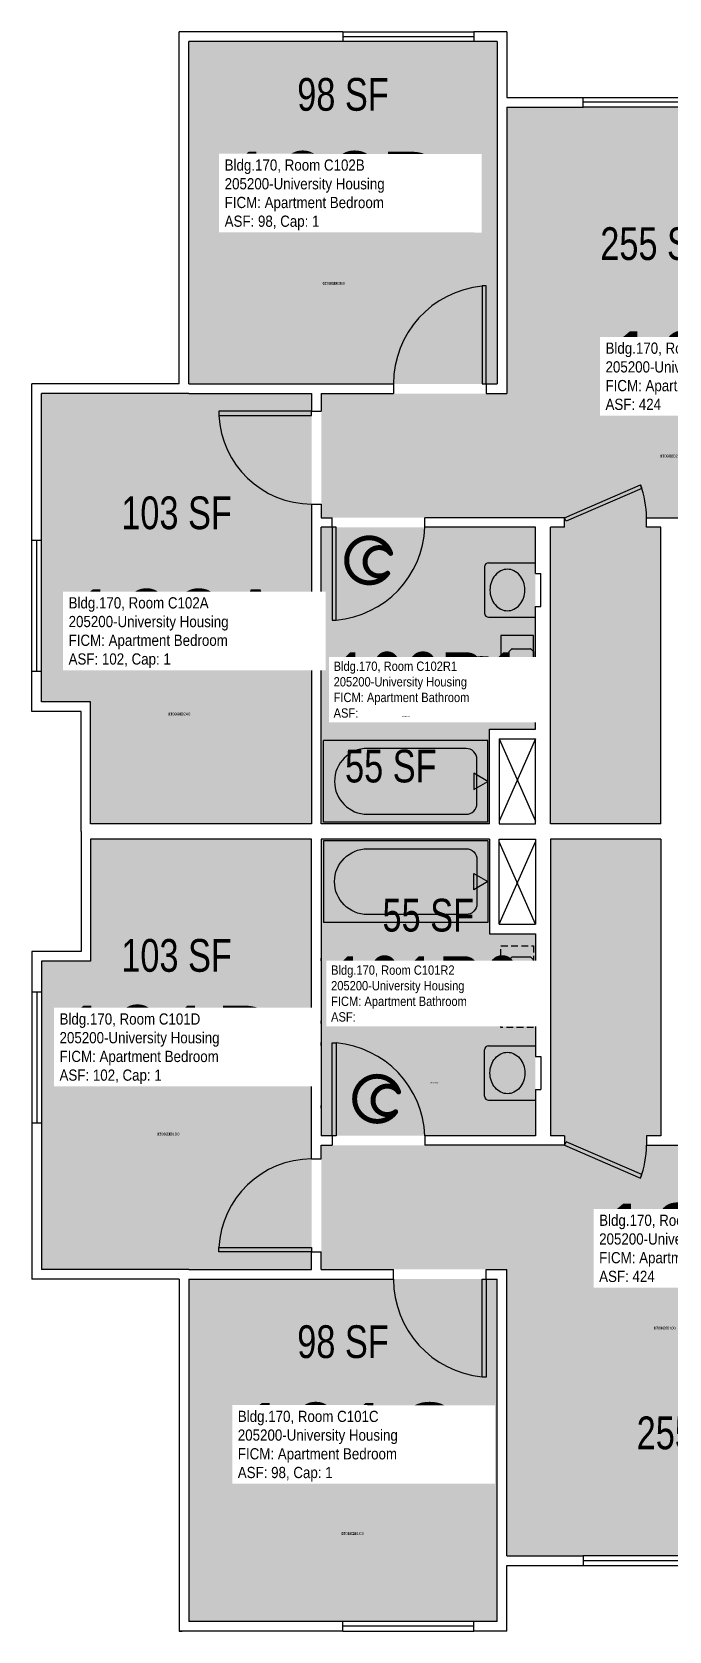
# Model space of a CAD drawing. Header units: inches. Extents: x -54 to 995, y -58 to 644.
# Drawn here: x -54 to 180, y 0 to 586 of the extents above; entities that cross this region are included whole.
import ezdxf
from ezdxf.enums import TextEntityAlignment as Align

# ---------------------------------------------------------------- set-up
doc = ezdxf.new("R2010")
doc.units = ezdxf.units.IN
doc.header["$LTSCALE"] = 10
doc.header["$MEASUREMENT"] = 0
doc.linetypes.add('DASHED2', pattern=[0.375, 0.25, -0.125])
doc.layers.get('0').update_dxf_attribs({"linetype": 'CONTINUOUS'})
for name, color, linetype in [('A-DOOR', 2, 'CONTINUOUS'), ('A-FLOR', 3, 'CONTINUOUS'), ('A-GLAZ', 1, 'CONTINUOUS'), ('A-IDEN-ICON', 4, 'CONTINUOUS'), ('A-IDEN-RNUM', 7, 'CONTINUOUS'), ('A-IDEN-SNUM', 4, 'CONTINUOUS'), ('A-IDEN-VNUM', 4, 'CONTINUOUS'), ('A-WALL', 5, 'CONTINUOUS'), ('AREA-TEXT', 3, 'CONTINUOUS'), ('P-SANR-FIXT', 2, 'CONTINUOUS'), ('Rooms-Category-Color', 7, 'CONTINUOUS'), ('Rooms-College-Color', 7, 'CONTINUOUS'), ('Rooms-Department-Color', 7, 'CONTINUOUS'), ('Rooms-Division-Color', 7, 'CONTINUOUS'), ('Rooms-Information', 7, 'CONTINUOUS')]:
    doc.layers.add(name, color=color, linetype=linetype)
doc.styles.add('CP_AREA', font='arial.ttf', dxfattribs={"height": 15})
doc.styles.add('CP_ROOMSNUMBER', font='arial.ttf', dxfattribs={"height": 1})
doc.styles.add('CP_ROOMVNUMBER', font='arial.ttf', dxfattribs={"width": 0.85, "height": 0.075})

# ---------------------------------------------------------------- blocks, each defined once
blk = doc.blocks.new('CPBATH')
at = {"color": 0, "linetype": 'ByBlock', "const_width": 0.0127}
for points in [[(0.0571, 0.0168, 0.861492), (-0.0551, 0, 1)], [(-0.0551, 0, 0.726902), (0.0487, -0.0337, 1)], [(0.0571, 0.0168, 0.729002), (-0.0084, -0.0042, 1)], [(-0.0084, -0.0042, 0.609468), (0.0487, -0.0337, 1)]]:
    blk.add_lwpolyline(points, format="xyb", dxfattribs=at)
at = {"color": 0, "linetype": 'ByBlock', "const_width": 0.00637}
for points in [[(0.0544, 0.0152, 1), (0.0599, 0.0184, 1)], [(0.0459, -0.0353, 1), (0.0515, -0.0321, 1)]]:
    blk.add_lwpolyline(points, format="xyb", close=True, dxfattribs=at)

msp = doc.modelspace()

# ---------------------------------------------------------------- hatches: boundary and pattern name
at = {"layer": 'Rooms-Category-Color', "true_color": 0x728ef3}
for points in [[(116.5, 457), (3.5, 457), (3.5, 582.5), (116.5, 582.5)], [(360.5, 408), (364.5, 408), (364.5, 412), (364.5, 453.5), (248, 453.5), (248, 558.5), (120, 558.5), (120, 453.5), (52, 453.5), (52, 408), (56, 408), (90, 408), (141.25, 408), (141.25, 404.5), (136, 404.5), (136, 295.75), (176.5, 295.75), (176.5, 404.5), (171.25, 404.5), (171.25, 408), (213.49, 408), (213.49, 404.5), (266.5, 404.5), (266.5, 329.55), (323, 329.5), (323, 408)], [(-32.5, 295.75), (48.5, 295.75), (48.5, 453.5), (-50.5, 453.5), (-50.5, 340.5), (-32.5, 340.5)], [(90, 404.5), (52, 404.5), (52, 295.75), (113.75, 295.75), (113.75, 330.5), (130.5, 330.5), (130.5, 404.5)], [(48.5, 132.5), (-50.5, 132.5), (-50.5, 245.5), (-32.5, 245.5), (-32.5, 290.25), (48.5, 290.25)], [(90, 181.5), (52, 181.5), (52, 290.25), (113.75, 290.25), (113.75, 255.5), (130.5, 255.5), (130.5, 181.5)], [(360.5, 178), (364.5, 178), (364.5, 174), (364.5, 132.5), (248, 132.5), (248, 27.5), (120, 27.5), (120, 132.5), (52, 132.5), (52, 178), (56, 178), (90, 178), (141.25, 178), (141.25, 181.5), (136, 181.5), (136, 290.25), (176.5, 290.25), (176.5, 181.5), (171.25, 181.5), (171.25, 178), (213.49, 178), (213.49, 181.5), (266.5, 181.5), (266.5, 256.45), (323, 256.5), (323, 178)], [(3.5, 3.5), (116.5, 3.5), (116.5, 129), (3.5, 129)]]:
    msp.add_hatch(color=171, dxfattribs=at).paths.add_polyline_path(points)
at = {"layer": 'Rooms-College-Color', "true_color": 0xadadad}
for points in [[(116.5, 457), (3.5, 457), (3.5, 582.5), (116.5, 582.5)], [(360.5, 408), (364.5, 408), (364.5, 412), (364.5, 453.5), (248, 453.5), (248, 558.5), (120, 558.5), (120, 453.5), (52, 453.5), (52, 408), (56, 408), (90, 408), (141.25, 408), (141.25, 404.5), (136, 404.5), (136, 295.75), (176.5, 295.75), (176.5, 404.5), (171.25, 404.5), (171.25, 408), (213.49, 408), (213.49, 404.5), (266.5, 404.5), (266.5, 329.55), (323, 329.5), (323, 408)], [(-32.5, 295.75), (48.5, 295.75), (48.5, 453.5), (-50.5, 453.5), (-50.5, 340.5), (-32.5, 340.5)], [(90, 404.5), (52, 404.5), (52, 295.75), (113.75, 295.75), (113.75, 330.5), (130.5, 330.5), (130.5, 404.5)], [(48.5, 132.5), (-50.5, 132.5), (-50.5, 245.5), (-32.5, 245.5), (-32.5, 290.25), (48.5, 290.25)], [(90, 181.5), (52, 181.5), (52, 290.25), (113.75, 290.25), (113.75, 255.5), (130.5, 255.5), (130.5, 181.5)], [(360.5, 178), (364.5, 178), (364.5, 174), (364.5, 132.5), (248, 132.5), (248, 27.5), (120, 27.5), (120, 132.5), (52, 132.5), (52, 178), (56, 178), (90, 178), (141.25, 178), (141.25, 181.5), (136, 181.5), (136, 290.25), (176.5, 290.25), (176.5, 181.5), (171.25, 181.5), (171.25, 178), (213.49, 178), (213.49, 181.5), (266.5, 181.5), (266.5, 256.45), (323, 256.5), (323, 178)], [(3.5, 3.5), (116.5, 3.5), (116.5, 129), (3.5, 129)]]:
    msp.add_hatch(color=253, dxfattribs=at).paths.add_polyline_path(points)
at = {"layer": 'Rooms-Department-Color', "true_color": 0x604aed}
for points in [[(116.5, 457), (3.5, 457), (3.5, 582.5), (116.5, 582.5)], [(360.5, 408), (364.5, 408), (364.5, 412), (364.5, 453.5), (248, 453.5), (248, 558.5), (120, 558.5), (120, 453.5), (52, 453.5), (52, 408), (56, 408), (90, 408), (141.25, 408), (141.25, 404.5), (136, 404.5), (136, 295.75), (176.5, 295.75), (176.5, 404.5), (171.25, 404.5), (171.25, 408), (213.49, 408), (213.49, 404.5), (266.5, 404.5), (266.5, 329.55), (323, 329.5), (323, 408)], [(-32.5, 295.75), (48.5, 295.75), (48.5, 453.5), (-50.5, 453.5), (-50.5, 340.5), (-32.5, 340.5)], [(90, 404.5), (52, 404.5), (52, 295.75), (113.75, 295.75), (113.75, 330.5), (130.5, 330.5), (130.5, 404.5)], [(48.5, 132.5), (-50.5, 132.5), (-50.5, 245.5), (-32.5, 245.5), (-32.5, 290.25), (48.5, 290.25)], [(90, 181.5), (52, 181.5), (52, 290.25), (113.75, 290.25), (113.75, 255.5), (130.5, 255.5), (130.5, 181.5)], [(360.5, 178), (364.5, 178), (364.5, 174), (364.5, 132.5), (248, 132.5), (248, 27.5), (120, 27.5), (120, 132.5), (52, 132.5), (52, 178), (56, 178), (90, 178), (141.25, 178), (141.25, 181.5), (136, 181.5), (136, 290.25), (176.5, 290.25), (176.5, 181.5), (171.25, 181.5), (171.25, 178), (213.49, 178), (213.49, 181.5), (266.5, 181.5), (266.5, 256.45), (323, 256.5), (323, 178)], [(3.5, 3.5), (116.5, 3.5), (116.5, 129), (3.5, 129)]]:
    msp.add_hatch(color=173, dxfattribs=at).paths.add_polyline_path(points)
at = {"layer": 'Rooms-Division-Color', "true_color": 0x604aed}
for points in [[(116.5, 457), (3.5, 457), (3.5, 582.5), (116.5, 582.5)], [(360.5, 408), (364.5, 408), (364.5, 412), (364.5, 453.5), (248, 453.5), (248, 558.5), (120, 558.5), (120, 453.5), (52, 453.5), (52, 408), (56, 408), (90, 408), (141.25, 408), (141.25, 404.5), (136, 404.5), (136, 295.75), (176.5, 295.75), (176.5, 404.5), (171.25, 404.5), (171.25, 408), (213.49, 408), (213.49, 404.5), (266.5, 404.5), (266.5, 329.55), (323, 329.5), (323, 408)], [(-32.5, 295.75), (48.5, 295.75), (48.5, 453.5), (-50.5, 453.5), (-50.5, 340.5), (-32.5, 340.5)], [(90, 404.5), (52, 404.5), (52, 295.75), (113.75, 295.75), (113.75, 330.5), (130.5, 330.5), (130.5, 404.5)], [(48.5, 132.5), (-50.5, 132.5), (-50.5, 245.5), (-32.5, 245.5), (-32.5, 290.25), (48.5, 290.25)], [(90, 181.5), (52, 181.5), (52, 290.25), (113.75, 290.25), (113.75, 255.5), (130.5, 255.5), (130.5, 181.5)], [(360.5, 178), (364.5, 178), (364.5, 174), (364.5, 132.5), (248, 132.5), (248, 27.5), (120, 27.5), (120, 132.5), (52, 132.5), (52, 178), (56, 178), (90, 178), (141.25, 178), (141.25, 181.5), (136, 181.5), (136, 290.25), (176.5, 290.25), (176.5, 181.5), (171.25, 181.5), (171.25, 178), (213.49, 178), (213.49, 181.5), (266.5, 181.5), (266.5, 256.45), (323, 256.5), (323, 178)], [(3.5, 3.5), (116.5, 3.5), (116.5, 129), (3.5, 129)]]:
    msp.add_hatch(color=173, dxfattribs=at).paths.add_polyline_path(points)

# ---------------------------------------------------------------- linework, layer by layer
at = {"layer": 'A-DOOR'}
for points in [[(111, 457), (112.5, 457), (112.5, 493), (111, 493)], [(48.5, 445.5), (48.5, 447), (14.5, 447), (14.5, 445.5)], [(141.75, 406.68), (141.25, 408), (169.04, 420.06), (169.54, 418.73)], [(57.5, 404.5), (56, 404.5), (56, 370.5), (57.5, 370.5)], [(57.5, 181.5), (56, 181.5), (56, 215.5), (57.5, 215.5)], [(141.75, 179.32), (141.25, 178), (169.04, 165.94), (169.54, 167.27)], [(48.5, 140.5), (48.5, 139), (14.5, 139), (14.5, 140.5)], [(111, 129), (112.5, 129), (112.5, 93), (111, 93)]]:
    msp.add_lwpolyline(points, close=True, dxfattribs=at)
for centre, radius, start, end in [((114.5, 457), 36, 95.57924, 180), ((48.61, 447.15), 34.15, 182.77219, 269.81214), ((137.25, 408), 34, 360, 20.76838), ((54.49, 405.91), 35.54, 274.86019, 357.72415), ((54.49, 180.09), 35.54, 2.27585, 85.13981), ((137.25, 178), 34, 339.23162, 360), ((48.61, 138.85), 34.15, 90.18786, 177.22781), ((114.5, 129), 36, 180, 264.42076)]:
    msp.add_arc(centre, radius, start, end, dxfattribs=at)
at = {"layer": 'A-FLOR'}
for p, q in [((130.5, 327), (117.25, 296.75)), ((117.25, 327), (130.5, 296.75)), ((130.5, 259), (117.25, 289.25)), ((117.25, 259), (130.5, 289.25))]:
    msp.add_line(p, q, dxfattribs=at)
at = {"layer": 'A-GLAZ'}
for p, q in [((60, 586), (108, 586)), ((108, 584.25), (60, 584.25)), ((108, 582.5), (60, 582.5)), ((148, 562), (220, 562)), ((220, 560.25), (148, 560.25)), ((220, 558.5), (148, 558.5)), ((-54, 351.75), (-54, 399.75)), ((-52.25, 351.75), (-52.25, 399.75)), ((-50.5, 351.75), (-50.5, 399.75)), ((-54, 234.25), (-54, 186.25)), ((-52.25, 234.25), (-52.25, 186.25)), ((-50.5, 234.25), (-50.5, 186.25)), ((220, 27.5), (148, 27.5)), ((220, 25.75), (148, 25.75)), ((148, 24), (220, 24)), ((108, 3.5), (60, 3.5)), ((108, 1.75), (60, 1.75)), ((60, 0), (108, 0))]:
    msp.add_line(p, q, dxfattribs=at)
at = {"layer": 'A-WALL'}
for p, q in [((60, 586), (0, 586)), ((0, 457), (0, 586)), ((60, 582.5), (3.5, 582.5)), ((3.5, 457), (3.5, 582.5)), ((60, 586), (60, 582.5)), ((108, 586), (108, 582.5)), ((120, 586), (108, 586)), ((116.5, 582.5), (108, 582.5)), ((116.5, 582.5), (116.5, 559.5)), ((120, 586), (120, 562)), ((116.5, 559.5), (116.5, 457)), ((120, 562), (148, 562)), ((120, 558.5), (148, 558.5)), ((120, 558.5), (120, 453.5)), ((148, 558.5), (148, 562)), ((0, 457), (-54, 457)), ((-54, 399.75), (-54, 457)), ((3.5, 453.5), (-50.5, 453.5)), ((-50.5, 399.75), (-50.5, 453.5)), ((3.5, 457), (78.5, 457)), ((3.5, 453.5), (48.5, 453.5)), ((48.5, 453.5), (48.5, 447)), ((52, 453.5), (52, 447)), ((52, 453.5), (78.5, 453.5)), ((78.5, 457), (78.5, 453.5)), ((112.5, 457), (112.5, 453.5)), ((112.5, 457), (116.5, 457)), ((112.5, 453.5), (120, 453.5)), ((48.5, 447), (52, 447)), ((48.5, 413), (52, 413)), ((48.5, 413), (48.5, 295.75)), ((52, 408), (56, 408)), ((56, 404.5), (52, 404.5)), ((52, 295.75), (52, 404.5)), ((56, 404.5), (56, 408)), ((56, 404.5), (56, 408)), ((90, 404.5), (90, 408)), ((141.25, 408), (90, 408)), ((130.5, 404.5), (90, 404.5)), ((130.5, 387.5), (130.5, 404.5)), ((136, 295.75), (136, 404.5)), ((141.25, 404.5), (141.25, 408)), ((171.25, 404.5), (171.25, 408)), ((171.25, 408), (213.49, 408)), ((176.5, 295.75), (176.5, 404.5)), ((-54, 399.75), (-50.5, 399.75)), ((130.5, 387.5), (132.5, 387.5)), ((132.5, 375.5), (132.5, 387.5)), ((130.5, 375.5), (132.5, 375.5)), ((130.5, 330.5), (130.5, 375.5)), ((-54, 351.75), (-50.5, 351.75)), ((-54, 337), (-54, 351.75)), ((-50.5, 340.5), (-50.5, 351.75)), ((-32.5, 340.5), (-50.5, 340.5)), ((-32.5, 295.75), (-32.5, 340.5)), ((-36, 337), (-54, 337)), ((-36, 293), (-36, 337)), ((113.75, 330.5), (130.5, 330.5)), ((113.75, 295.75), (113.75, 330.5)), ((117.25, 327), (130.5, 327)), ((117.25, 327), (117.25, 295.75)), ((130.5, 295.75), (130.5, 327)), ((48.5, 295.75), (-32.5, 295.75)), ((113.75, 295.75), (52, 295.75)), ((117.25, 295.75), (130.5, 295.75)), ((176.5, 295.75), (136, 295.75)), ((-36, 293), (-36, 249)), ((48.5, 290.25), (-32.5, 290.25)), ((-32.5, 290.25), (-32.5, 245.5)), ((48.5, 173), (48.5, 290.25)), ((113.75, 290.25), (52, 290.25)), ((52, 290.25), (52, 181.5)), ((113.75, 290.25), (113.75, 255.5)), ((117.25, 290.25), (130.5, 290.25)), ((117.25, 259), (117.25, 290.25)), ((130.5, 290.25), (130.5, 259)), ((176.5, 290.25), (136, 290.25)), ((136, 290.25), (136, 181.5)), ((176.5, 290.25), (176.5, 181.5)), ((117.25, 259), (130.5, 259)), ((113.75, 255.5), (130.5, 255.5)), ((130.5, 255.5), (130.5, 210.5)), ((-36, 249), (-54, 249)), ((-54, 249), (-54, 234.25)), ((52, 245.63), (52, 246.63)), ((-32.5, 245.5), (-50.5, 245.5)), ((-50.5, 245.5), (-50.5, 234.25)), ((-54, 234.25), (-50.5, 234.25)), ((52, 222.63), (52, 223.63)), ((52, 214.62), (52, 215.62)), ((130.5, 210.5), (132.5, 210.5)), ((132.5, 210.5), (132.5, 198.5)), ((130.5, 198.5), (132.5, 198.5)), ((130.5, 198.5), (130.5, 181.5)), ((52, 191.62), (52, 192.62)), ((-54, 186.25), (-50.5, 186.25)), ((-54, 186.25), (-54, 129)), ((-50.5, 186.25), (-50.5, 132.5)), ((56, 181.5), (52, 181.5)), ((52, 178), (56, 178)), ((56, 181.5), (56, 178)), ((56, 181.5), (56, 178)), ((90, 181.5), (90, 178)), ((130.5, 181.5), (90, 181.5)), ((141.25, 178), (90, 178)), ((141.25, 181.5), (141.25, 178)), ((171.25, 181.5), (171.25, 178)), ((171.25, 178), (213.49, 178)), ((48.5, 173), (52, 173)), ((48.5, 139), (52, 139)), ((48.5, 132.5), (48.5, 139)), ((52, 132.5), (52, 139)), ((0, 129), (-54, 129)), ((3.5, 132.5), (-50.5, 132.5)), ((0, 129), (0, 0)), ((3.5, 132.5), (48.5, 132.5)), ((3.5, 129), (3.5, 3.5)), ((3.5, 129), (78.5, 129)), ((52, 132.5), (78.5, 132.5)), ((78.5, 129), (78.5, 132.5)), ((112.5, 129), (112.5, 132.5)), ((112.5, 132.5), (120, 132.5)), ((112.5, 129), (116.5, 129)), ((116.5, 26.5), (116.5, 129)), ((120, 27.5), (120, 132.5)), ((116.5, 3.5), (116.5, 26.5)), ((120, 27.5), (148, 27.5)), ((120, 24), (148, 24)), ((120, 0), (120, 24)), ((148, 27.5), (148, 24)), ((0, 0), (1, 0)), ((0, 0), (1, 0)), ((60, 3.5), (3.5, 3.5)), ((60, 0), (60, 3.5)), ((116.5, 3.5), (108, 3.5)), ((108, 0), (108, 3.5)), ((60, 0), (0, 0)), ((120, 0), (108, 0))]:
    msp.add_line(p, q, dxfattribs=at)
at = {"layer": 'A-WALL', "linetype": 'Continuous'}
for p, q in [((52, 413), (52, 408)), ((141.25, 404.5), (136, 404.5)), ((176.5, 404.5), (171.25, 404.5)), ((52, 173), (52, 178)), ((141.25, 181.5), (136, 181.5)), ((176.5, 181.5), (171.25, 181.5))]:
    msp.add_line(p, q, dxfattribs=at)
at = {"layer": 'P-SANR-FIXT'}
for p, q in [((111.87, 390), (111.87, 373)), ((113.37, 391.5), (130.5, 391.5)), ((113.37, 371.5), (130.5, 371.5)), ((120.88, 359), (121.75, 359.88)), ((120.88, 355.56), (120.88, 359)), ((122.05, 360), (128.7, 360)), ((129, 359.88), (129.88, 359)), ((129.88, 359), (129.88, 340)), ((121.88, 352), (120.89, 355.44)), ((121.88, 347), (121.88, 352)), ((120.88, 343.5), (121.88, 347)), ((120.88, 340.17), (120.88, 343.5)), ((129.88, 340), (128.88, 339)), ((121.88, 339), (121, 339.88)), ((128.88, 339), (121.88, 339)), ((113.13, 326.37), (52.88, 326.37)), ((52.88, 296.37), (52.88, 326.37)), ((113.13, 296.37), (113.13, 326.37)), ((113.13, 311.37), (107.93, 314.37)), ((107.93, 314.37), (107.93, 308.37)), ((107.93, 308.37), (113.13, 311.37)), ((113.13, 296.37), (52.88, 296.37)), ((113.13, 289.62), (52.88, 289.62)), ((52.88, 289.62), (52.88, 259.62)), ((113.13, 289.62), (113.13, 259.62)), ((107.93, 277.62), (113.13, 274.62)), ((107.93, 271.62), (107.93, 277.62)), ((113.13, 274.62), (107.93, 271.62)), ((113.13, 259.62), (52.88, 259.62)), ((121.88, 247), (121, 246.12)), ((128.88, 247), (121.88, 247)), ((129.88, 246), (128.88, 247)), ((120.88, 245.83), (120.88, 242.5)), ((120.88, 242.5), (121.88, 239)), ((129.88, 227), (129.88, 246)), ((121.88, 239), (121.88, 234)), ((120.88, 230.44), (120.88, 227)), ((121.88, 234), (120.89, 230.56)), ((120.88, 227), (121.75, 226.12)), ((122.05, 226), (128.7, 226)), ((129, 226.12), (129.88, 227)), ((111.87, 196), (111.87, 213)), ((113.37, 214.5), (130.5, 214.5)), ((113.37, 194.5), (130.5, 194.5))]:
    msp.add_line(p, q, dxfattribs=at)
at = {"layer": 'P-SANR-FIXT', "linetype": 'DASHED2'}
for p, q in [((117.88, 221.16), (117.88, 251.16)), ((117.88, 251.16), (129.88, 251.16)), ((129.88, 251.16), (129.88, 221.16)), ((129.88, 221.16), (117.88, 221.16))]:
    msp.add_line(p, q, dxfattribs=at)
at = {"layer": 'P-SANR-FIXT'}
for points in [[(126.67, 381.5, 0.084101), (126.17, 384.46, 0.091322), (124.8, 386.87, 0.103814), (122.67, 388.54, 0.114782), (120.27, 389.1, 0.114782), (117.88, 388.54, 0.103814), (115.75, 386.87, 0.091322), (114.38, 384.46, 0.084101), (113.87, 381.5, 0.084101), (114.38, 378.54, 0.091322), (115.75, 376.13, 0.103814), (117.88, 374.46, 0.114782), (120.27, 373.9, 0.114782), (122.67, 374.46, 0.103814), (124.8, 376.13, 0.091322), (126.17, 378.54, 0.084101)], [(101.87, 349.5, -0.117036), (102.55, 352.33, -0.104338), (104.58, 354.88, -0.09029), (107.78, 356.67, -0.09898), (111.11, 357.1, -0.08237), (114.72, 356.51, -0.09029), (117.64, 354.88, -0.104338), (119.67, 352.33, -0.117036), (120.34, 349.5, -0.117036), (119.67, 346.67, -0.104338), (117.64, 344.12, -0.09029), (114.72, 342.49, -0.08237), (111.11, 341.9, -0.08237), (107.5, 342.49, -0.09029), (104.58, 344.12, -0.104338), (102.55, 346.67, -0.117036)], [(109.11, 319.41, 0.414214), (105.09, 323.42), (68.94, 323.42, 1), (68.94, 299.32), (105.09, 299.32, 0.414214), (109.11, 303.34)], [(109.11, 266.59, -0.414214), (105.09, 262.57), (68.94, 262.57, -1), (68.94, 286.67), (105.09, 286.67, -0.414214), (109.11, 282.66)], [(101.87, 236.5, 0.117036), (102.55, 233.67, 0.104338), (104.58, 231.12, 0.09029), (107.78, 229.33, 0.09898), (111.11, 228.9, 0.08237), (114.72, 229.49, 0.09029), (117.64, 231.12, 0.104338), (119.67, 233.67, 0.117036), (120.34, 236.5, 0.117036), (119.67, 239.33, 0.104338), (117.64, 241.88, 0.09029), (114.72, 243.51, 0.08237), (111.11, 244.1, 0.08237), (107.5, 243.51, 0.09029), (104.58, 241.88, 0.104338), (102.55, 239.33, 0.117036)], [(126.67, 204.5, -0.084101), (126.17, 201.54, -0.091322), (124.8, 199.13, -0.103814), (122.67, 197.46, -0.114782), (120.27, 196.9, -0.114782), (117.88, 197.46, -0.103814), (115.75, 199.13, -0.091322), (114.38, 201.54, -0.084101), (113.87, 204.5, -0.084101), (114.38, 207.46, -0.091322), (115.75, 209.87, -0.103814), (117.88, 211.54, -0.114782), (120.27, 212.1, -0.114782), (122.67, 211.54, -0.103814), (124.8, 209.87, -0.091322), (126.17, 207.46, -0.084101)]]:
    msp.add_lwpolyline(points, format="xyb", close=True, dxfattribs=at)
msp.add_lwpolyline([(117.88, 334.84), (129.88, 334.84), (129.88, 364.84), (117.88, 364.84)], close=True, dxfattribs=at)
for centre, radius, start, end in [((113.37, 390), 1.5, 90, 180), ((113.37, 373), 1.5, 180, 270), ((122.05, 359.58), 0.418, 90, 135), ((128.7, 359.58), 0.418, 45, 90), ((121.46, 348.94), 0.418, 360, 15.9454), ((121.29, 340.17), 0.418, 180, 225), ((121.29, 245.83), 0.418, 135, 180), ((121.46, 237.06), 0.418, 344.0546, 360), ((122.05, 226.42), 0.418, 225, 270), ((113.37, 213), 1.5, 90, 180), ((113.37, 196), 1.5, 180, 270)]:
    msp.add_arc(centre, radius, start, end, dxfattribs=at)

# ---------------------------------------------------------------- block references
at = {"layer": 'A-IDEN-ICON', "xscale": 144.0000000054812, "yscale": 144.0000000054812, "zscale": 144.0000000054812, "rotation": 0.9568004009583855}
for p in [(69.28, 392.38), (72.2, 195.02)]:
    msp.add_blockref('CPBATH', p, dxfattribs=at)

# ---------------------------------------------------------------- texts
at = {"layer": 'A-IDEN-RNUM', "style": 'CP_ROOMSNUMBER'}
for s, rotation, p in [('0102-B0', 359.98, (52.52, 493.4)), ('0102-00', 359.98, (176.26, 430.09)), ('0102-A0', 359.97609, (-4.11, 335.56)), ('0101-D0', 359.98, (-8.18, 181.63)), ('0101-00', 359.98, (173.93, 110.5)), ('0101-C0', 359.97609, (59.39, 35.23))]:
    msp.add_text(s, height=1, rotation=rotation, dxfattribs=at).set_placement(p)
for s, p in [('0102-R1', (81.55, 334.92)), ('0101-R2', (91.97, 200.67))]:
    msp.add_text(s, height=0.36, dxfattribs=at).set_placement(p)
at = {"layer": 'A-IDEN-SNUM', "style": 'CP_ROOMSNUMBER'}
for s, rotation, p in [('1700C102B0', 359.98, (52.52, 493.4)), ('1700C10200', 359.98, (176.26, 430.09)), ('1700C102A0', 359.97609, (-4.11, 335.56)), ('1700C101D0', 359.98, (-8.18, 181.63)), ('1700C10100', 359.98, (173.93, 110.5)), ('1700C101C0', 359.97609, (59.39, 35.23))]:
    msp.add_text(s, height=1, rotation=rotation, dxfattribs=at).set_placement(p)
for s, p in [('1700C102R1', (81.55, 334.92)), ('1700C101R2', (91.97, 200.67))]:
    msp.add_text(s, height=0.36, dxfattribs=at).set_placement(p)
at = {"layer": 'A-IDEN-VNUM', "style": 'CP_ROOMVNUMBER', "width": 0.85}
for s, rotation, p in [('102B', 359.97609, (16.62, 513.37)), ('102', 359.97609, (156.22, 447.44)), ('102A', 359.98014, (-40.58, 352.93)), ('101D', 359.97609, (-43.9, 200.43)), ('101', 359.97609, (153.89, 127.85)), ('101C', 359.97609, (21.44, 54.8))]:
    msp.add_text(s, height=28.8, rotation=rotation, dxfattribs=at).set_placement(p)
at = {"layer": 'A-IDEN-VNUM', "style": 'CP_ROOMVNUMBER', "width": 0.7}
for s, p in [('102R1', (56.56, 334.66)), ('101R2', (55.64, 223.3))]:
    msp.add_text(s, height=24, dxfattribs=at).set_placement(p)
at = {"layer": 'AREA-TEXT', "style": 'CP_AREA', "width": 0.75}
for s, p in [('98 SF', (60, 563.14)), ('255 SF', (174.57, 508.44)), ('103 SF', (-1, 409.79)), ('55 SF', (77.52, 316.98)), ('55 SF', (91.25, 262.34)), ('103 SF', (-1, 247.59)), ('98 SF', (60, 106.04)), ('255 SF', (187.9, 72.62))]:
    msp.add_text(s, height=12, dxfattribs=at).set_placement(p, align=Align.MIDDLE_CENTER)

# ---------------------------------------------------------------- next in the draw order: texts
at = {"layer": 'Rooms-Information', "char_height": 4.1143, "width": 92.16, "attachment_point": 7, "style": 'CP_ROOMVNUMBER', "bg_fill": 3, "box_fill_scale": 1.5, "bg_fill_color": 256, "bg_fill_true_color": 13158600, "bg_fill_transparency": 0}
for s, insert, rotation in [('Bldg.170, Room C102B^M^J205200-University Housing^M^JFICM: Apartment Bedroom^M^JASF: 98, Cap: 1', (16.62, 513.37), 359.97609), ('Bldg.170, Room C102^M^J205200-University Housing^M^JFICM: Apartment Common Living^M^JASF: 424', (156.22, 447.44), 359.97609), ('Bldg.170, Room C102A^M^J205200-University Housing^M^JFICM: Apartment Bedroom^M^JASF: 102, Cap: 1', (-40.58, 352.93), 359.98014), ('Bldg.170, Room C101D^M^J205200-University Housing^M^JFICM: Apartment Bedroom^M^JASF: 102, Cap: 1', (-43.9, 200.43), 359.97609), ('Bldg.170, Room C101^M^J205200-University Housing^M^JFICM: Apartment Common Living^M^JASF: 424', (153.89, 127.85), 359.97609), ('Bldg.170, Room C101C^M^J205200-University Housing^M^JFICM: Apartment Bedroom^M^JASF: 98, Cap: 1', (21.44, 54.8), 359.97609)]:
    msp.add_mtext(s, dxfattribs=dict(at, insert=insert, rotation=rotation))
at = {"layer": 'Rooms-Information', "insert": (55.64, 223.3), "char_height": 3.4286, "width": 76.8, "attachment_point": 7, "style": 'CP_ROOMVNUMBER', "bg_fill": 3, "box_fill_scale": 1.5, "bg_fill_color": 256, "bg_fill_true_color": 13158600, "bg_fill_transparency": 0}
msp.add_mtext('Bldg.170, Room C101R2^M^J205200-University Housing^M^JFICM: Apartment Bathroom^M^JASF: ', dxfattribs=at)

# ---------------------------------------------------------------- next in the draw order: texts
at = {"layer": 'Rooms-Information', "insert": (56.56, 334.66), "char_height": 3.4286, "width": 76.8, "attachment_point": 7, "style": 'CP_ROOMVNUMBER', "bg_fill": 3, "box_fill_scale": 1.5, "bg_fill_color": 256, "bg_fill_true_color": 13158600, "bg_fill_transparency": 0}
msp.add_mtext('Bldg.170, Room C102R1^M^J205200-University Housing^M^JFICM: Apartment Bathroom^M^JASF: ', dxfattribs=at)

doc.saveas('drawing.dxf')
